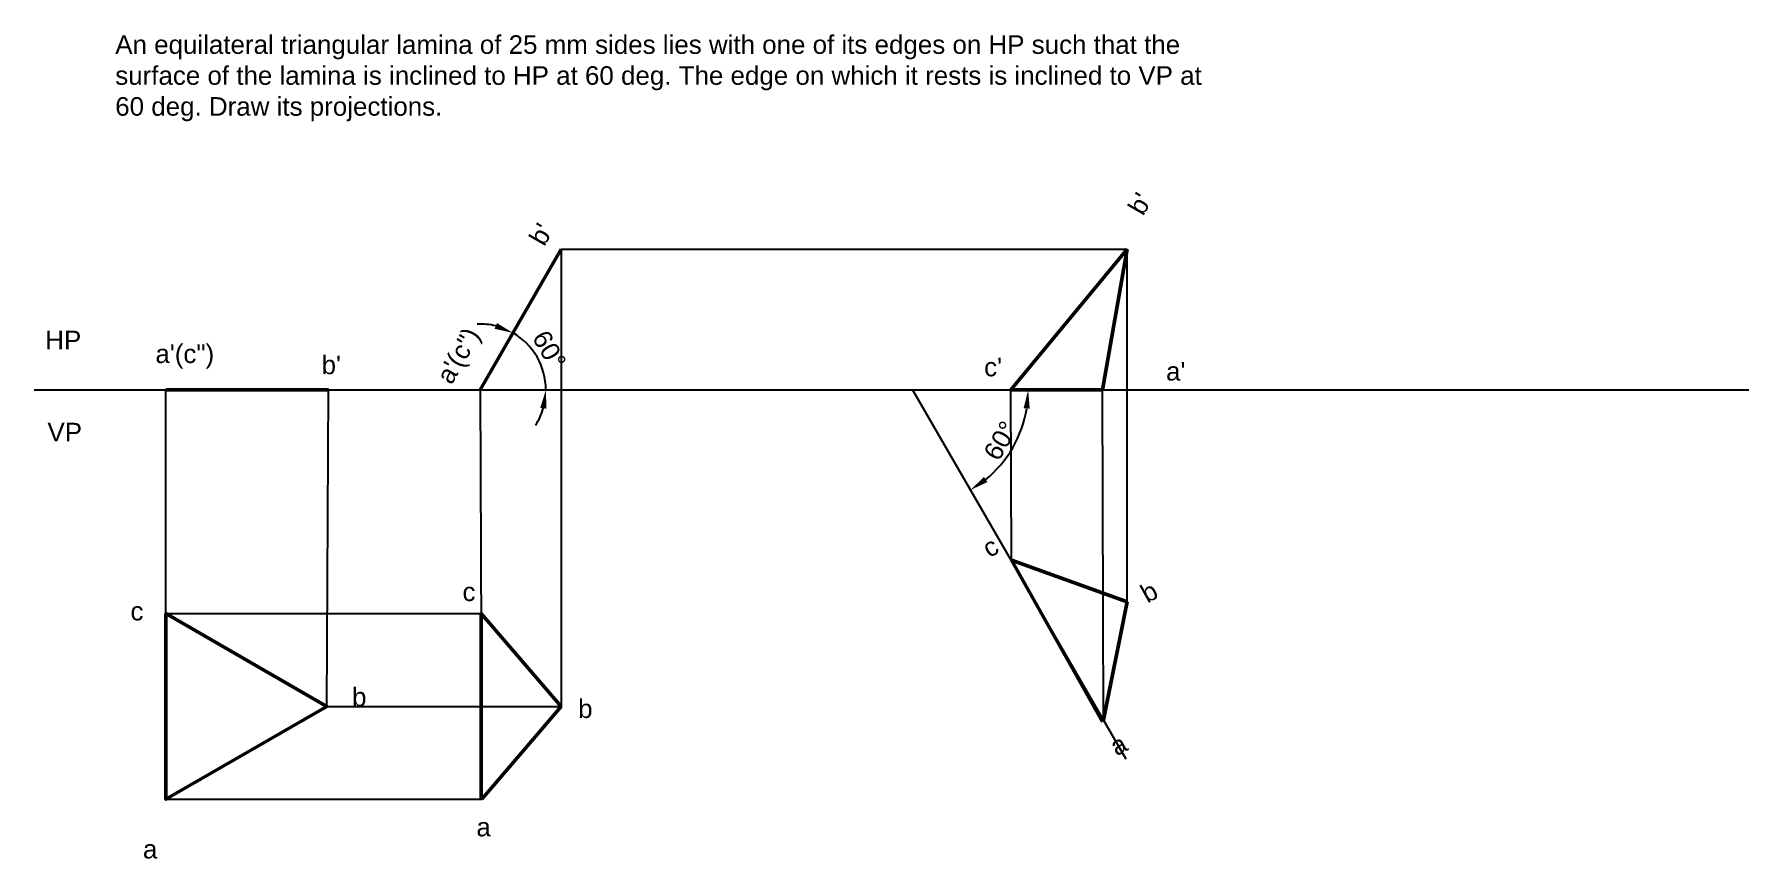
# Paper-space layout 'Layout1' of a CAD drawing. Header units: millimetres. Extents: x 24 to 255, y 51 to 162.
import ezdxf

# ---------------------------------------------------------------- set-up
doc = ezdxf.new("R2010")
doc.units = ezdxf.units.MM
doc.styles.get("Standard").update_dxf_attribs({"font": 'arial.ttf'})
doc.dimstyles.new('ISO-25', dxfattribs={"dimtxt": 2.5, "dimasz": 2.5, "dimexe": 1.25, "dimexo": 0.625, "dimtad": 1, "dimtxsty": 'Standard', "dimcen": 2.5, "dimadec": 0, "dimazin": 0, "dimtfac": 1, "dimtmove": 0, "dimatfit": 3, "dimfxl": 1, "dimarcsym": 0})

# ---------------------------------------------------------------- blocks, each defined once
blk = doc.blocks.new('*D76')
at = {"color": 0, "lineweight": -2, "transparency": 16777216}
for start, end in [(76.1942, 92.3884), (0, 60), (327.6116, 343.8058)]:
    blk.add_arc((84.25, 114.1), 8.87, start, end, dxfattribs=at)
at = {"color": 0, "transparency": 16777216}
for points in [[(86.53, 123.1), (86.21, 122.33), (88.69, 121.78)], [(92.36, 111.68), (93.19, 111.56), (93.13, 114.1)]]:
    blk.add_solid(points, dxfattribs=at)
at = {"layer": 'Defpoints', "color": 0, "transparency": 16777216}
for p in [(95.2, 133.06), (92.59, 117.13), (24.21, 114.1), (84.25, 114.1), (255.14, 114.1)]:
    blk.add_point(p, dxfattribs=at)
at = {"color": 0, "transparency": 16777216, "insert": (93.58, 119.49), "char_height": 2.5, "attachment_point": 5, "rotation": 300}
blk.add_mtext('60°', dxfattribs=at)
blk = doc.blocks.new('*D77')
at = {"color": 0, "lineweight": -2, "transparency": 16777216}
blk.add_arc((142.51, 114.1), 15.58, 309.232, 350.7956, dxfattribs=at)
at = {"color": 0, "transparency": 16777216}
for points in [[(157.47, 111.64), (158.3, 111.57), (158.09, 114.1)], [(152.6, 101.69), (152.13, 102.37), (150.31, 100.61)]]:
    blk.add_solid(points, dxfattribs=at)
at = {"layer": 'Defpoints', "color": 0, "transparency": 16777216}
for p in [(24.21, 114.1), (142.51, 114.1), (255.14, 114.1), (154.45, 104.09), (171.24, 64.4)]:
    blk.add_point(p, dxfattribs=at)
at = {"color": 0, "transparency": 16777216, "insert": (154.36, 107.26), "char_height": 2.5, "attachment_point": 5, "rotation": 60.0138}
blk.add_mtext('60°', dxfattribs=at)

psp = doc.layouts.get("Layout1")

# ---------------------------------------------------------------- linework, layer by layer
at = {"lineweight": 50}
for p, q in [((84.252, 114.098), (95.199, 133.059)), ((155.763, 114.098), (171.4, 133.059)), ((168.11, 114.098), (171.4, 133.059)), ((41.951, 114.098), (63.845, 114.098)), ((155.763, 114.098), (168.11, 114.098)), ((155.859, 91.176), (171.4, 85.569)), ((155.859, 91.176), (168.104, 69.38)), ((171.4, 85.569), (168.208, 69.438)), ((84.396, 83.962), (95.199, 71.462)), ((84.396, 83.962), (84.396, 58.962)), ((95.199, 71.462), (84.515, 58.962))]:
    psp.add_line(p, q, dxfattribs=at)
for p, q in [((95.199, 133.059), (95.199, 71.462)), ((95.199, 133.059), (171.4, 133.059)), ((171.4, 85.569), (171.4, 133.059)), ((24.21, 114.098), (255.145, 114.098)), ((41.951, 83.962), (41.951, 114.098)), ((63.602, 71.462), (63.845, 114.098)), ((84.252, 114.098), (84.515, 58.962)), ((142.51, 114.098), (171.236, 64.398)), ((155.859, 91.176), (155.763, 114.098)), ((168.237, 69.587), (168.11, 114.098)), ((171.963, 85.554), (171.963, 85.554)), ((41.951, 83.962), (84.396, 83.962)), ((63.602, 71.462), (95.199, 71.462)), ((95.199, 71.462), (95.199, 71.462)), ((41.951, 58.962), (84.515, 58.962))]:
    psp.add_line(p, q)
psp.add_lwpolyline([(41.951, 83.962), (41.951, 58.962), (63.602, 71.462)], close=True, dxfattribs=at)

# ---------------------------------------------------------------- texts
at = {"insert": (35.113, 161.869), "char_height": 2.5, "width": 161.76172, "attachment_point": 1}
psp.add_mtext('An equilateral triangular lamina of 25 mm sides lies with one of its edges on HP such that the \\Psurface of the lamina is inclined to HP at 60 deg. The edge on which it rests is inclined to VP at \\P60 deg. Draw its projections.  ', dxfattribs=at)
at = {"char_height": 2.5, "attachment_point": 1}
for s, insert, rotation in [("b'", (171.4, 138.679), 60), ("b'", (90.726, 134.565), 60), ('a\'(c")', (78.241, 115.922), 60), ('c', (151.62, 93.6), 29.32686), ('b', (172.917, 87.496), 29.32686), ('a', (168.779, 66.888), 29.32686)]:
    psp.add_mtext(s, dxfattribs=dict(at, insert=insert, rotation=rotation))
for s, insert in [('HP', (25.688, 122.076)), ('a\'(c")', (40.525, 120.216)), ("b'", (62.913, 118.725)), ("c'", (152.154, 118.428)), ('c', (81.888, 88.153)), ('c', (37.167, 85.544)), ('b', (97.466, 72.4)), ('a', (83.764, 56.46)), ('a', (38.846, 53.481))]:
    psp.add_mtext(s, dxfattribs=dict(at, insert=insert))
for s, width, insert in [("a'", 0.18995, (176.658, 117.859)), ('VP', 3.25261, (25.984, 109.667)), ('b', 8.02221, (67.017, 73.986))]:
    psp.add_mtext_dynamic_manual_height_columns(s, width=width, gutter_width=12.5, heights=[0], dxfattribs=dict(at, insert=insert))

# ---------------------------------------------------------------- dimensions: what is measured, and where the dimension line sits
for base, line2, picture, middle in [((92.592, 117.134), ((84.252, 114.098), (95.199, 133.059)), '*D76', (93.585, 119.486)), ((154.447, 104.088), ((142.51, 114.098), (171.236, 64.398)), '*D77', (154.357, 107.263))]:
    dim = psp.add_angular_dim_2l(base=base, line1=((24.21, 114.098), (255.145, 114.098)), line2=line2, dimstyle='ISO-25')
    dim.commit()
    dim.dimension.update_dxf_attribs({"geometry": picture, "text_midpoint": middle})

doc.saveas('drawing.dxf')
